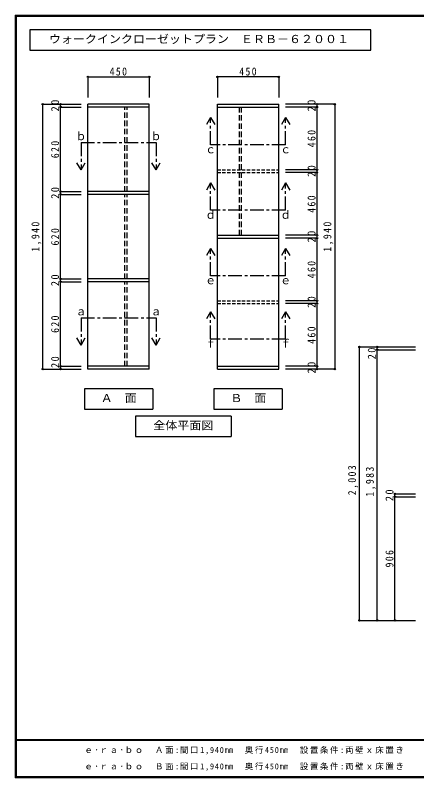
# Model space of a CAD drawing. Units: millimetres at full size, sheet at 1:20. Extents: x -8005 to 8005, y -2932 to 2722.
# Drawn here: x -8005 to -5062, y -2864 to 2722 of the extents above; entities that cross this region are included whole.
import ezdxf
from ezdxf.enums import TextEntityAlignment as Align

# ---------------------------------------------------------------- set-up
doc = ezdxf.new("R2010")
doc.units = ezdxf.units.MM
doc.header["$LTSCALE"] = 20
doc.header["$PDMODE"] = 32
doc.header["$PDSIZE"] = 10
for name, pattern in [('CHAIN1', [8, 5, -1, 1, -1]), ('DASHED1', [1.8, 1.2, -0.6]), ('DASHED2', [3, 2, -1])]:
    doc.linetypes.add(name, pattern=pattern)
for name, color, linetype in [('0-1_部屋内', 4, 'Continuous'), ('0-2_本体', 2, 'Continuous'), ('0-3_固定棚', 2, 'Continuous'), ('0-6_ﾊﾟｲﾌﾟﾊﾝｶﾞｰ', 4, 'Continuous'), ('0-A_文字', 7, 'Continuous'), ('0-B_寸法', 4, 'Continuous'), ('F-1_枠', 6, 'Continuous'), ('F-A_文字', 7, 'Continuous')]:
    doc.layers.add(name, color=color, linetype=linetype)
doc.styles.add('ＭＳ ゴシック', font='')
doc.styles.get('ＭＳ ゴシック').set_extended_font_data('MS Gothic')

msp = doc.modelspace()

# ---------------------------------------------------------------- linework, layer by layer
at = {"layer": '0-1_部屋内'}
for p, q in [((-7672.95, 1430.05), (-7672.95, 2050.05)), ((-7672.95, 2050.05), (-7522.95, 2050.05)), ((-7672.95, 1430.05), (-7522.95, 1430.05)), ((-7672.95, 790.05), (-7672.95, 1410.05)), ((-7672.95, 1410.05), (-7522.95, 1410.05)), ((-7672.95, 790.05), (-7522.95, 790.05))]:
    msp.add_line(p, q, dxfattribs=at)
at = {"layer": '0-1_部屋内', "color": 7}
for p in [(-7672.95, 2050.05), (-7672.95, 1430.05), (-7672.95, 1410.05), (-7672.95, 790.05)]:
    msp.add_point(p, dxfattribs=at)
at = {"layer": '0-2_本体'}
for p, q in [((-7022.95, 2070.05), (-7472.95, 2070.05)), ((-6522.95, 2070.05), (-6072.95, 2070.05)), ((-7022.95, 1430.05), (-7472.95, 1430.05)), ((-7022.95, 1410.05), (-7022.95, 1430.05)), ((-6522.95, 1090.05), (-6522.95, 1110.05)), ((-6522.95, 1110.05), (-6072.95, 1110.05)), ((-7022.95, 790.05), (-7472.95, 790.05)), ((-7022.95, 770.05), (-7022.95, 790.05)), ((-7022.95, 150.05), (-7472.95, 150.05)), ((-7022.95, 130.05), (-7022.95, 150.05)), ((-6522.95, 130.05), (-6522.95, 150.05)), ((-6522.95, 150.05), (-6072.95, 150.05))]:
    msp.add_line(p, q, dxfattribs=at)
at = {"layer": '0-2_本体', "color": 3}
for p, q in [((-7022.95, 130.05), (-7022.95, 2070.05)), ((-6522.95, 130.05), (-6522.95, 2070.05))]:
    msp.add_line(p, q, dxfattribs=at)
at = {"layer": '0-2_本体', "linetype": 'DASHED1'}
for p, q in [((-6522.95, 1570.05), (-6522.95, 1590.05)), ((-6522.95, 1590.05), (-6072.95, 1590.05)), ((-6522.95, 610.05), (-6522.95, 630.05)), ((-6522.95, 630.05), (-6072.95, 630.05))]:
    msp.add_line(p, q, dxfattribs=at)
at = {"layer": '0-2_本体', "color": 4}
for p, q in [((-7672.95, 1410.05), (-7672.95, 1430.05)), ((-7672.95, 1430.05), (-7522.95, 1430.05)), ((-7672.95, 1410.05), (-7522.95, 1410.05)), ((-7672.95, 770.05), (-7672.95, 790.05)), ((-7672.95, 790.05), (-7522.95, 790.05)), ((-7672.95, 770.05), (-7522.95, 770.05))]:
    msp.add_line(p, q, dxfattribs=at)
at = {"layer": '0-2_本体'}
for points in [[(-7022.95, 2050.05), (-7472.95, 2050.05), (-7472.95, 2070.05)], [(-6522.95, 2050.05), (-6072.95, 2050.05), (-6072.95, 2070.05)], [(-7022.95, 1410.05), (-7472.95, 1410.05), (-7472.95, 1430.05)], [(-6522.95, 1090.05), (-6072.95, 1090.05), (-6072.95, 1110.05)], [(-7022.95, 770.05), (-7472.95, 770.05), (-7472.95, 790.05)], [(-7022.95, 130.05), (-7472.95, 130.05), (-7472.95, 150.05)], [(-6522.95, 130.05), (-6072.95, 130.05), (-6072.95, 150.05)]]:
    msp.add_lwpolyline(points, dxfattribs=at)
at = {"layer": '0-2_本体', "linetype": 'DASHED1'}
for points in [[(-6522.95, 1570.05), (-6072.95, 1570.05), (-6072.95, 1590.05)], [(-6522.95, 610.05), (-6072.95, 610.05), (-6072.95, 630.05)]]:
    msp.add_lwpolyline(points, dxfattribs=at)
at = {"layer": '0-2_本体', "color": 7}
for p in [(-7672.95, 1430.05), (-7672.95, 1410.05), (-7672.95, 790.05), (-7672.95, 770.05)]:
    msp.add_point(p, dxfattribs=at)
at = {"layer": '0-3_固定棚', "color": 3}
for p, q in [((-7472.95, 130.05), (-7472.95, 2050.05)), ((-6072.95, 130.05), (-6072.95, 2050.05))]:
    msp.add_line(p, q, dxfattribs=at)
at = {"layer": '0-6_ﾊﾟｲﾌﾟﾊﾝｶﾞｰ', "linetype": 'DASHED2'}
for p, q in [((-7200.45, 1430.05), (-7200.45, 2050.05)), ((-7185.45, 1430.05), (-7185.45, 2050.05)), ((-6360.45, 1110.05), (-6360.45, 2050.05)), ((-6345.45, 1110.05), (-6345.45, 2050.05)), ((-7200.45, 790.05), (-7200.45, 1410.05)), ((-7185.45, 790.05), (-7185.45, 1410.05)), ((-7200.45, 150.05), (-7200.45, 770.05)), ((-7185.45, 150.05), (-7185.45, 770.05))]:
    msp.add_line(p, q, dxfattribs=at)
at = {"layer": '0-A_文字'}
for p, q in [((-7898.33, 2615.63), (-7898.33, 2465.63)), ((-5398.43, 2615.63), (-7898.33, 2615.63)), ((-5398.43, 2465.63), (-5398.43, 2615.63)), ((-7898.33, 2465.63), (-5398.43, 2465.63)), ((-6572.95, 1972.96), (-6602.95, 1921)), ((-6572.95, 1972.96), (-6542.95, 1921)), ((-6022.95, 1972.96), (-6052.95, 1921)), ((-6022.95, 1972.96), (-5992.95, 1921)), ((-7522.95, 1589.42), (-7552.95, 1641.38)), ((-7522.95, 1589.42), (-7492.95, 1641.38)), ((-6972.95, 1589.42), (-7002.95, 1641.38)), ((-6972.95, 1589.42), (-6942.95, 1641.38)), ((-6572.95, 1493.31), (-6602.95, 1441.35)), ((-6572.95, 1493.31), (-6542.95, 1441.35)), ((-6022.95, 1493.31), (-6052.95, 1441.35)), ((-6022.95, 1493.31), (-5992.95, 1441.35)), ((-6572.95, 1013.66), (-6602.95, 961.7)), ((-6572.95, 1013.66), (-6542.95, 961.7)), ((-6022.95, 1013.66), (-6052.95, 961.7)), ((-6022.95, 1013.66), (-5992.95, 961.7)), ((-6572.95, 548.88), (-6602.95, 496.92)), ((-6572.95, 548.88), (-6542.95, 496.92)), ((-6022.95, 548.88), (-6052.95, 496.92)), ((-6022.95, 548.88), (-5992.95, 496.92)), ((-7522.95, 305.66), (-7552.95, 357.62)), ((-7522.95, 305.66), (-7492.95, 357.62)), ((-6972.95, 305.66), (-7002.95, 357.62)), ((-6972.95, 305.66), (-6942.95, 357.62)), ((-6997.35, -14.95), (-7498.35, -14.95)), ((-7498.35, -14.95), (-7498.35, -164.95)), ((-6997.35, -14.95), (-6997.35, -164.95)), ((-6047.35, -14.95), (-6548.35, -14.95)), ((-6548.35, -14.95), (-6548.35, -164.95)), ((-6047.35, -14.95), (-6047.35, -164.95)), ((-7498.35, -164.95), (-6997.35, -164.95)), ((-6548.35, -164.95), (-6047.35, -164.95)), ((-6422.35, -214.95), (-7123.35, -214.95)), ((-6422.35, -214.95), (-6422.35, -364.95))]:
    msp.add_line(p, q, dxfattribs=at)
at = {"layer": '0-A_文字', "linetype": 'CHAIN1'}
for p, q in [((-6022.95, 1772.96), (-6022.95, 1972.96)), ((-7522.95, 1789.42), (-7522.95, 1589.42)), ((-7522.95, 1789.42), (-6972.95, 1789.42)), ((-6972.95, 1789.42), (-6972.95, 1589.42)), ((-6022.95, 1293.31), (-6022.95, 1493.31)), ((-6022.95, 813.66), (-6022.95, 1013.66)), ((-7522.95, 505.66), (-7522.95, 305.66)), ((-7522.95, 505.66), (-6972.95, 505.66)), ((-6972.95, 505.66), (-6972.95, 305.66)), ((-6022.95, 348.88), (-6022.95, 548.88))]:
    msp.add_line(p, q, dxfattribs=at)
for points in [[(-6022.95, 1772.96), (-6572.95, 1772.96), (-6572.95, 1972.96)], [(-6022.95, 1293.31), (-6572.95, 1293.31), (-6572.95, 1493.31)], [(-6022.95, 813.66), (-6572.95, 813.66), (-6572.95, 1013.66)], [(-6022.95, 348.88), (-6572.95, 348.88), (-6572.95, 548.88)]]:
    msp.add_lwpolyline(points, dxfattribs=at)
at = {"layer": '0-A_文字'}
msp.add_lwpolyline([(-7123.35, -214.95), (-7123.35, -364.95), (-6422.35, -364.95)], dxfattribs=at)
at = {"layer": '0-B_寸法'}
for p, q in [((-7472.95, 2270.05), (-7022.95, 2270.05)), ((-7472.95, 2270.05), (-7472.95, 2120.05)), ((-7022.95, 2270.05), (-7022.95, 2120.05)), ((-6072.95, 2270.05), (-6522.95, 2270.05)), ((-6522.95, 2270.05), (-6522.95, 2120.05)), ((-6072.95, 2270.05), (-6072.95, 2120.05)), ((-7802.95, 2070.05), (-7522.95, 2070.05)), ((-7802.95, 130.05), (-7802.95, 2070.05)), ((-7672.95, 2050.05), (-7672.95, 2070.05)), ((-7672.95, 2070.05), (-7522.95, 2070.05)), ((-5792.95, 2070.05), (-6022.95, 2070.05)), ((-5792.95, 2070.05), (-5792.95, 2050.05)), ((-5662.95, 2070.05), (-5792.95, 2070.05)), ((-5662.95, 2070.05), (-5662.95, 130.05)), ((-7672.95, 2050.05), (-7522.95, 2050.05)), ((-5792.95, 2050.05), (-6022.95, 2050.05)), ((-5792.95, 2050.05), (-5792.95, 1590.05)), ((-5792.95, 1590.05), (-6022.95, 1590.05)), ((-5792.95, 1570.05), (-6022.95, 1570.05)), ((-5792.95, 1590.05), (-5792.95, 1570.05)), ((-5792.95, 1570.05), (-5792.95, 1110.05)), ((-7672.95, 1410.05), (-7522.95, 1410.05)), ((-5792.95, 1110.05), (-6022.95, 1110.05)), ((-5792.95, 1090.05), (-6022.95, 1090.05)), ((-5792.95, 1110.05), (-5792.95, 1090.05)), ((-5792.95, 1090.05), (-5792.95, 630.05)), ((-7672.95, 770.05), (-7522.95, 770.05)), ((-7672.95, 150.05), (-7672.95, 770.05)), ((-5792.95, 630.05), (-6022.95, 630.05)), ((-5792.95, 630.05), (-5792.95, 610.05)), ((-5792.95, 610.05), (-6022.95, 610.05)), ((-5792.95, 610.05), (-5792.95, 150.05)), ((-5481.67, 291.73), (-5071.67, 291.73)), ((-5481.67, -1711.27), (-5481.67, 291.73)), ((-5351.67, 271.73), (-5351.67, 291.73)), ((-5351.67, 291.73), (-5221.67, 291.73)), ((-5351.67, 271.73), (-5071.67, 271.73)), ((-5351.67, -1711.27), (-5351.67, 271.73)), ((-7802.95, 130.05), (-7522.95, 130.05)), ((-7672.95, 130.05), (-7672.95, 150.05)), ((-7672.95, 150.05), (-7522.95, 150.05)), ((-7672.95, 130.05), (-7522.95, 130.05)), ((-5792.95, 150.05), (-6022.95, 150.05)), ((-5792.95, 130.05), (-6022.95, 130.05)), ((-5792.95, 150.05), (-5792.95, 130.05)), ((-5662.95, 130.05), (-5792.95, 130.05)), ((-5221.67, -805.27), (-5221.67, -785.27)), ((-5221.67, -785.27), (-5071.67, -785.27)), ((-5221.67, -1711.27), (-5221.67, -805.27)), ((-5221.67, -805.27), (-5071.67, -805.27)), ((-5481.67, -1711.27), (-5071.67, -1711.27)), ((-5351.67, -1711.27), (-5221.67, -1711.27)), ((-5221.67, -1711.27), (-5071.67, -1711.27))]:
    msp.add_line(p, q, dxfattribs=at)
at = {"layer": '0-B_寸法', "color": 7}
for p in [(-7472.95, 2270.05), (-7022.95, 2270.05), (-6522.95, 2270.05), (-6072.95, 2270.05), (-7802.95, 2070.05), (-7672.95, 2070.05), (-5792.95, 2070.05), (-5662.95, 2070.05), (-7672.95, 2050.05), (-5792.95, 2050.05), (-5792.95, 1590.05), (-5792.95, 1570.05), (-5792.95, 1110.05), (-5792.95, 1090.05), (-5792.95, 630.05), (-5792.95, 610.05), (-5481.67, 291.73), (-5351.67, 291.73), (-5351.67, 271.73), (-7802.95, 130.05), (-7672.95, 150.05), (-7672.95, 130.05), (-5792.95, 150.05), (-5792.95, 130.05), (-5662.95, 130.05), (-5221.67, -785.27), (-5221.67, -805.27), (-5481.67, -1711.27), (-5351.67, -1711.27), (-5221.67, -1711.27)]:
    msp.add_point(p, dxfattribs=at)
at = {"layer": 'F-1_枠'}
for p, q in [((-8005, 2722.29), (-8005, -2864.37)), ((-8005, 2722.29), (-205, 2722.29)), ((-8005, 2718.96), (-205, 2718.96)), ((-8005, 2715.63), (-205, 2715.63)), ((-8001.67, 2722.29), (-8001.67, -2864.37)), ((-7998.33, 2722.29), (-7998.33, -2864.37)), ((-205, -2587.71), (-8005, -2587.71)), ((-205, -2591.04), (-8005, -2591.04)), ((-205, -2857.71), (-8005, -2857.71)), ((-205, -2861.04), (-8005, -2861.04)), ((-205, -2864.37), (-8005, -2864.37))]:
    msp.add_line(p, q, dxfattribs=at)

# ---------------------------------------------------------------- texts
at = {"layer": '0-1_部屋内', "color": 7, "char_height": 58.65, "attachment_point": 7, "rotation": 90, "style": 'ＭＳ ゴシック'}
for insert in [(-7682.95, 1675.05), (-7682.95, 1035.05)]:
    msp.add_mtext('\\T1.27;\\W0.9;620', dxfattribs=dict(at, insert=insert))
at = {"layer": '0-2_本体', "color": 7, "char_height": 58.65, "attachment_point": 7, "rotation": 90, "style": 'ＭＳ ゴシック'}
for insert in [(-7682.95, 1377.55), (-7682.95, 737.55)]:
    msp.add_mtext('\\T1.27;\\W0.95;20', dxfattribs=dict(at, insert=insert))
at = {"layer": '0-A_文字', "style": 'ＭＳ ゴシック', "width": 1.1}
for s, p in [('ウォークインクローゼットプラン\u3000ＥＲＢ－６２００１', (-7758.33, 2500.63)), ('Ａ\u3000面', (-7378.35, -129.95)), ('Ｂ\u3000面', (-6428.35, -129.95)), ('全体平面図', (-6993.35, -329.95))]:
    msp.add_text(s, height=58.65, dxfattribs=at).set_placement(p, align=Align.BOTTOM_LEFT)
at = {"layer": '0-A_文字', "style": 'ＭＳ ゴシック'}
for s, p in [('ｂ', (-7562.95, 1789.42)), ('ｂ', (-7012.95, 1789.42)), ('ｃ', (-6612.95, 1692.96)), ('ｃ', (-6062.95, 1692.96)), ('ｄ', (-6612.95, 1213.31)), ('ｄ', (-6062.95, 1213.31)), ('ｅ', (-6612.95, 733.66)), ('ｅ', (-6062.95, 733.66)), ('ａ', (-7562.95, 505.66)), ('ａ', (-7012.95, 505.66)), ('ｆ', (-6612.95, 268.88)), ('ｆ', (-6062.95, 268.88))]:
    msp.add_text(s, height=58.65, dxfattribs=at).set_placement(p, align=Align.BOTTOM_LEFT)
at = {"layer": '0-B_寸法', "color": 7, "char_height": 58.65, "attachment_point": 7, "style": 'ＭＳ ゴシック'}
for insert in [(-7312.95, 2280.05), (-6362.95, 2280.05)]:
    msp.add_mtext('\\T1.27;\\W0.9;450', dxfattribs=dict(at, insert=insert))
at = {"layer": '0-B_寸法', "color": 7, "char_height": 58.65, "attachment_point": 7, "rotation": 90, "style": 'ＭＳ ゴシック'}
for s, insert in [('\\T1.27;\\W0.95;20', (-7682.95, 2017.55)), ('\\T1.27;\\W0.95;20', (-5802.95, 2017.55)), ('\\T1.27;\\W0.9;460', (-5802.95, 1755.05)), ('\\T1.27;\\W0.95;20', (-5802.95, 1537.55)), ('\\T1.27;\\W0.9;460', (-5802.95, 1275.05)), ('\\T1.28;\\W0.9;1,940', (-7812.95, 990.05)), ('\\T1.28;\\W0.9;1,940', (-5672.95, 990.05)), ('\\T1.27;\\W0.95;20', (-5802.95, 1057.55)), ('\\T1.27;\\W0.9;460', (-5802.95, 795.05)), ('\\T1.27;\\W0.95;20', (-5802.95, 577.55)), ('\\T1.27;\\W0.9;620', (-7682.95, 395.05)), ('\\T1.27;\\W0.9;460', (-5802.95, 315.05)), ('\\T1.27;\\W0.95;20', (-5361.67, 201.26)), ('\\T1.27;\\W0.95;20', (-7682.95, 137.69)), ('\\T1.27;\\W0.95;20', (-5802.95, 97.55)), ('\\T1.28;\\W0.9;2,003', (-5491.67, -794.77)), ('\\T1.28;\\W0.9;1,983', (-5361.67, -804.77)), ('\\T1.27;\\W0.95;20', (-5231.67, -837.77)), ('\\T1.27;\\W0.9;906', (-5231.67, -1323.27))]:
    msp.add_mtext(s, dxfattribs=dict(at, insert=insert))
at = {"layer": 'F-A_文字', "char_height": 43.99, "attachment_point": 7, "style": 'ＭＳ ゴシック'}
for s, insert in [('\\T1.2;ｅ･ｒａ･ｂｏ\u3000Ａ面:間口1,940㎜\u3000奥行450㎜\u3000設置条件:両壁ｘ床置き', (-7498.33, -2694.37)), ('\\T1.2;ｅ･ｒａ･ｂｏ\u3000Ｂ面:間口1,940㎜\u3000奥行450㎜\u3000設置条件:両壁ｘ床置き', (-7498.33, -2814.37))]:
    msp.add_mtext(s, dxfattribs=dict(at, insert=insert))

doc.saveas('drawing.dxf')
